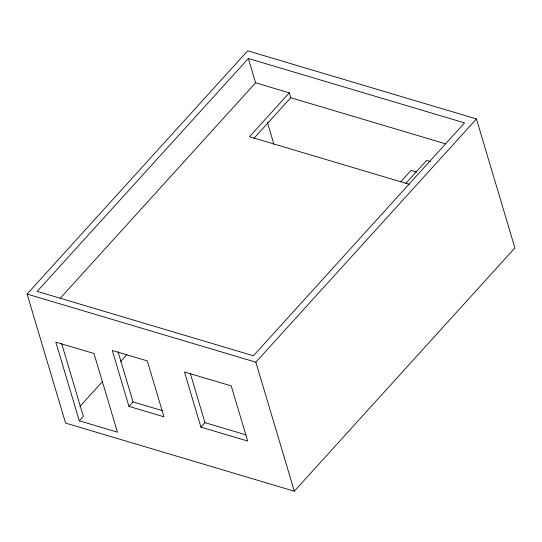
<?xml version="1.0" encoding="UTF-8"?>
<svg xmlns="http://www.w3.org/2000/svg" width="542" height="542" viewBox="0 0 542 542"><rect width="100%" height="100%" fill="white"/><g stroke="black" fill="none" stroke-linecap="round" stroke-linejoin="round"><path stroke-width="0.81" d="M27.1 294.062L247.68 50.806L476.438 118.928L514.9 247.938L294.32 491.194L65.562 423.072L27.1 294.062L255.858 362.185L294.32 491.194M248.358 58.495L37.195 291.372L253.419 355.769L464.589 122.885L248.358 58.495L255.607 82.804L289.299 92.831L290.756 97.723L445.504 143.799M60.331 298.154L255.607 82.804M289.299 92.831L249.503 136.72L409.325 184.314M253.805 138.474L290.756 97.723M79.823 406.541L102.526 381.493M120.69 361.467L126.936 354.576M79.288 420.816L55.826 342.137L93.99 353.499L117.445 432.184L79.288 420.816L83.353 416.337L61.585 343.33M128.969 406.392L112.296 350.484L147.302 360.904L163.969 416.818L128.969 406.392L133.034 401.913L118.054 351.67M400.816 181.712L411.046 170.425L416.73 172.119M405.531 183.657L426.561 160.459L430.47 161.624M255.858 362.185L476.438 118.928M200.919 427.13L184.476 371.975L231.224 385.897L247.667 441.053L200.919 427.13L204.984 422.645L190.235 373.174M204.984 422.645L246.088 434.887M133.034 401.913L162.465 410.673M267.416 122.404L273.913 144.206"/></g></svg>
